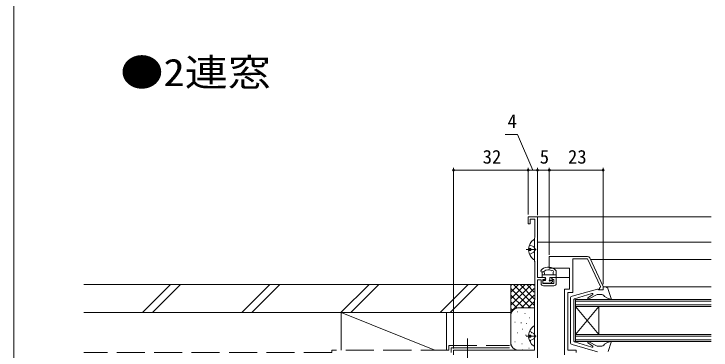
# Model space of a CAD drawing. Units: millimetres, scale not verified. Extents: x -1188 to -190, y -840 to 759.
# Drawn here: x -1188 to -889.8, y -221.4 to -77.6 of the extents above; entities that cross this region are included whole.
import ezdxf
from ezdxf.enums import TextEntityAlignment as Align

# ---------------------------------------------------------------- set-up
doc = ezdxf.new("R2010")
doc.units = ezdxf.units.MM
doc.header["$LTSCALE"] = 4
doc.linetypes.add('CHAIN2', pattern=[12, 9, -1, 1, -1])
doc.linetypes.add('DASHED3', pattern=[4, 3, -1])
doc.layers.add('0-1_USER1', color=7, linetype='Continuous')
for name, color, linetype, lineweight in [('0-2_YKK_ZWAK', 7, 'Continuous', 9), ('0-3_YKK_11', 7, 'Continuous', 9), ('0-4_YKK_12', 2, 'Continuous', 9), ('0-5_YSS_K', 3, 'Continuous', 9), ('0-6_YKK_13', 4, 'Continuous', 9), ('0-7_YKK_D', 6, 'Continuous', 9), ('0-9_YSS_KE', 3, 'Continuous', 9)]:
    doc.layers.add(name, color=color, linetype=linetype, lineweight=lineweight)
doc.styles.add('ＭＳ ゴシック', font='')
doc.styles.get('ＭＳ ゴシック').set_extended_font_data('MS Gothic')

msp = doc.modelspace()

# ---------------------------------------------------------------- linework, layer by layer
at = {"layer": '0-2_YKK_ZWAK'}
msp.add_line((-1188, -840), (-1188, 720), dxfattribs=at)
at = {"layer": '0-3_YKK_11'}
for p, q in [((-968.002, -164.372), (-964.002, -164.372)), ((-968.002, -167.372), (-968.002, -164.372)), ((-965.202, -165.371), (-967.202, -165.375)), ((-967.202, -165.375), (-967.202, -167.372)), ((-965.202, -173.275), (-965.202, -165.371)), ((-964.002, -164.372), (-964.002, -190.372)), ((-967.202, -167.372), (-968.002, -167.372)), ((-965.352, -173.672), (-965.277, -173.473)), ((-965.352, -183.072), (-965.352, -173.672)), ((-965.277, -173.473), (-965.202, -173.275)), ((-959, -181.374), (-942.601, -181.374)), ((-959, -186.374), (-959, -181.374)), ((-965.277, -183.27), (-965.352, -183.072)), ((-965.202, -183.469), (-965.277, -183.27)), ((-965.202, -199.675), (-965.202, -183.469)), ((-949, -182.374), (-949, -196.774)), ((-942.601, -182.374), (-949, -182.374)), ((-937.064, -194.248), (-942.601, -182.374)), ((-941.695, -181.952), (-935.995, -194.174)), ((-950.4, -186.374), (-959, -186.374)), ((-950.4, -195.374), (-950.4, -186.374)), ((-964.002, -190.372), (-961.002, -190.372)), ((-961.002, -190.372), (-960.502, -190.872)), ((-958.002, -190.872), (-957.502, -190.372)), ((-957.502, -190.372), (-956.002, -190.372)), ((-956.002, -190.372), (-956.002, -192.872)), ((-964.002, -191.372), (-964.002, -225.972)), ((-962.502, -191.372), (-964.002, -191.372)), ((-962.502, -192.872), (-962.502, -191.372)), ((-961.702, -191.172), (-961.702, -192.872)), ((-960.802, -191.172), (-961.702, -191.172)), ((-961.702, -192.872), (-957.002, -192.872)), ((-960.502, -190.872), (-960.802, -191.172)), ((-957.702, -191.172), (-958.002, -190.872)), ((-957.002, -191.172), (-957.702, -191.172)), ((-957.002, -192.872), (-957.002, -191.172)), ((-957.002, -193.872), (-961.502, -193.872)), ((-952.5, -195.374), (-950.4, -195.374)), ((-952.5, -223.374), (-952.5, -195.374)), ((-951.1, -196.774), (-951.1, -221.374)), ((-949, -196.774), (-951.1, -196.774)), ((-937.495, -194.958), (-937.266, -194.666)), ((-937.495, -195.674), (-937.495, -194.958)), ((-935.995, -195.674), (-937.495, -195.674)), ((-937.266, -194.666), (-937.064, -194.248)), ((-935.995, -194.174), (-935.995, -195.674)), ((-965.277, -199.873), (-965.202, -199.675)), ((-965.352, -200.072), (-965.277, -199.873)), ((-965.352, -221.372), (-965.352, -200.072)), ((-1000, -223.372), (-1000, -221.372)), ((-1000, -221.372), (-965.352, -221.372)), ((-951.1, -221.374), (-947.5, -221.374)), ((-947.5, -221.374), (-947.5, -222.374))]:
    msp.add_line(p, q, dxfattribs=at)
for centre, start, end in [((-942.601, -182.374), 24.99998, 89.99998), ((-961.502, -192.872), 180, 269.99998), ((-957.002, -192.872), 270, 359.99998)]:
    msp.add_arc(centre, 1, start, end, dxfattribs=at)
at = {"layer": '0-4_YKK_12'}
for p, q in [((-963.944, -164.372), (-889.813, -164.372)), ((-963.944, -175.172), (-889.813, -175.172)), ((-941.359, -182.672), (-889.813, -182.672)), ((-956.3, -190.372), (-950.4, -190.372)), ((-935.995, -194.276), (-889.813, -194.276)), ((-947.802, -199.693), (-889.813, -199.693)), ((-947.802, -199.693), (-947.802, -217.693)), ((-947.802, -200.393), (-889.813, -200.393)), ((-947.802, -201.993), (-889.813, -201.993)), ((-947.802, -202.693), (-889.813, -202.693)), ((-947.802, -214.693), (-937.802, -202.693)), ((-937.802, -214.693), (-947.802, -202.693)), ((-937.802, -214.693), (-937.802, -202.693)), ((-947.802, -214.693), (-889.813, -214.693)), ((-947.802, -215.393), (-889.813, -215.393)), ((-947.802, -216.993), (-889.813, -216.993)), ((-947.802, -217.693), (-889.813, -217.693))]:
    msp.add_line(p, q, dxfattribs=at)
at = {"layer": '0-5_YSS_K'}
for p, q in [((-1120.97, -193.368), (-1132.97, -205.368)), ((-1116.728, -193.368), (-1128.728, -205.368)), ((-1078.544, -193.368), (-1090.544, -205.368)), ((-1074.301, -193.368), (-1086.301, -205.368)), ((-1036.117, -193.368), (-1048.117, -205.368)), ((-1031.875, -193.368), (-1043.875, -205.368)), ((-1005.691, -205.368), (-993.691, -193.368)), ((-989.448, -193.368), (-1001.448, -205.368)), ((-975.034, -193.368), (-975.406, -193.741)), ((-972.205, -193.368), (-975.406, -196.569)), ((-969.377, -193.368), (-975.406, -199.398)), ((-966.548, -193.368), (-975.406, -202.226)), ((-965.406, -202.226), (-974.264, -193.368)), ((-965.406, -199.398), (-971.436, -193.368)), ((-965.406, -196.569), (-968.607, -193.368)), ((-965.406, -193.741), (-965.779, -193.368)), ((-965.406, -195.055), (-975.406, -205.055)), ((-967.093, -203.368), (-975.406, -195.055)), ((-969.921, -203.368), (-975.406, -197.883)), ((-965.406, -197.883), (-970.892, -203.368)), ((-972.732, -203.386), (-975.406, -200.711)), ((-965.406, -200.711), (-968.063, -203.368)), ((-1048.006, -205.368), (-1003.006, -205.368)), ((-1048.006, -205.368), (-1048.006, -221.368)), ((-1008.006, -221.368), (-1048.006, -205.368)), ((-1003.006, -221.368), (-1003.006, -205.368)), ((-974.612, -204.335), (-975.406, -203.54)), ((-972.601, -205.036), (-972.801, -205.036)), ((-972.406, -203.368), (-965.406, -203.368)), ((-969.263, -205.704), (-969.463, -205.704)), ((-975.406, -206.368), (-975.406, -219.368)), ((-967.407, -207.534), (-967.607, -207.534)), ((-973.603, -209.376), (-973.803, -209.376)), ((-970.932, -209.709), (-971.132, -209.709)), ((-968.595, -210.043), (-968.795, -210.043)), ((-972.601, -214.049), (-972.801, -214.049)), ((-970.329, -212.503), (-970.529, -212.503)), ((-966.622, -213.964), (-966.822, -213.964)), ((-968.929, -215.05), (-969.129, -215.05)), ((-966.926, -217.557), (-967.126, -217.557)), ((-973.603, -217.891), (-973.803, -217.891)), ((-970.598, -218.722), (-970.798, -218.722)), ((-967.594, -220.561), (-967.794, -220.561)), ((-973.603, -221.059), (-973.803, -221.059)), ((-972.406, -221.368), (-965.406, -221.368)), ((-970.265, -221.229), (-970.465, -221.229))]:
    msp.add_line(p, q, dxfattribs=at)
msp.add_lwpolyline([(-975.406, -206.368), (-975.406, -193.368), (-965.406, -193.368)], dxfattribs=at)
for centre, start, end in [((-972.406, -206.368), 90, 180), ((-972.41, -218.368), 180, 270)]:
    msp.add_arc(centre, 3, start, end, dxfattribs=at)
at = {"layer": '0-6_YKK_13'}
for p, q in [((-965.354, -182.348), (-965.354, -174.396)), ((-967.837, -177.947), (-966.954, -177.947)), ((-967.837, -178.797), (-966.954, -178.797)), ((-966.954, -178.797), (-966.954, -177.947)), ((-962.346, -187.003), (-962.118, -186.812)), ((-961.346, -187.731), (-961.574, -187.922)), ((-956.1, -190.374), (-956.1, -187.454)), ((-962.1, -190.074), (-962.1, -188.174)), ((-962.1, -189.174), (-956.1, -189.174)), ((-961.8, -187.874), (-961.478, -187.874)), ((-961.8, -190.374), (-960.7, -190.374)), ((-960.9, -189.174), (-961.189, -188.097)), ((-960.7, -190.374), (-960.7, -191.674)), ((-958.8, -190.374), (-958.8, -191.424)), ((-958.8, -190.374), (-956.1, -190.374)), ((-957.4, -189.174), (-957.4, -188.074)), ((-961.8, -191.974), (-961.8, -192.474)), ((-961.792, -191.907), (-961.567, -191.682)), ((-960.7, -191.674), (-961.5, -191.674)), ((-958.541, -192.774), (-961.5, -192.774)), ((-957.8, -191.674), (-958.55, -191.674)), ((-957.658, -192.016), (-958.329, -192.686)), ((-949.231, -198.312), (-938.343, -195.286)), ((-937.963, -195.676), (-937.963, -195.575)), ((-937.963, -195.676), (-935.963, -195.676)), ((-935.266, -194.276), (-935.967, -194.276)), ((-935.963, -195.676), (-935.967, -194.276)), ((-933.816, -195.394), (-932.473, -199.3)), ((-949.963, -208.675), (-949.963, -199.275)), ((-948.463, -208.675), (-948.463, -199.775)), ((-940.748, -197.189), (-948.251, -199.488)), ((-940.431, -197.67), (-942.477, -199.081)), ((-938.564, -197.576), (-942.055, -199.505)), ((-937.033, -197.576), (-938.564, -197.576)), ((-936.55, -197.476), (-936.551, -197.476)), ((-934.063, -199.222), (-935.369, -198.465)), ((-932.866, -199.658), (-934.063, -199.222)), ((-949.963, -208.675), (-949.963, -218.075)), ((-948.463, -208.675), (-948.463, -217.575)), ((-965.354, -219.348), (-965.354, -211.396)), ((-967.837, -214.947), (-966.954, -214.947)), ((-967.837, -215.797), (-966.954, -215.797)), ((-966.954, -215.797), (-966.954, -214.947)), ((-949.231, -219.039), (-938.343, -222.064)), ((-940.748, -220.161), (-948.251, -217.862)), ((-942.477, -218.269), (-940.431, -219.681)), ((-934.063, -218.129), (-935.369, -218.885)), ((-932.866, -217.693), (-934.063, -218.129)), ((-932.473, -218.051), (-933.816, -221.956))]:
    msp.add_line(p, q, dxfattribs=at)
at = {"layer": '0-6_YKK_13', "linetype": 'CHAIN2'}
for p, q in [((-968.854, -178.372), (-964.585, -178.372)), ((-994, -216.375), (-994, -251.375)), ((-968.854, -215.372), (-964.585, -215.372))]:
    msp.add_line(p, q, dxfattribs=at)
at = {"layer": '0-6_YKK_13', "linetype": 'DASHED3'}
for p, q in [((-967.431, -176.297), (-965.566, -177.227)), ((-965.566, -177.227), (-964.957, -178.372)), ((-965.566, -179.517), (-964.957, -178.372)), ((-967.431, -180.447), (-965.566, -179.517)), ((-967.431, -213.297), (-965.566, -214.227)), ((-965.566, -214.227), (-964.957, -215.372)), ((-967.431, -217.447), (-965.566, -216.517)), ((-965.566, -216.517), (-964.957, -215.372))]:
    msp.add_line(p, q, dxfattribs=at)
at = {"layer": '0-6_YKK_13'}
msp.add_lwpolyline([(-937.033, -219.775), (-938.564, -219.775), (-942.055, -217.845)], dxfattribs=at)
for centre, radius, start, end in [((-962.554, -178.372), 5.3, 127.71408, 175.40057), ((-965.629, -174.396), 0.274, 0, 127.71408), ((-962.554, -178.372), 5.3, 184.59941, 232.2859), ((-965.629, -182.348), 0.274, 232.2859, 0), ((-961.96, -187.462), 0.6, 130, 310), ((-959.418, -190.029), 4.2, 37.80927, 130), ((-959.418, -190.029), 3, 59.45369, 130), ((-957.657, -187.768), 0.4, 310, 126.23087), ((-961.8, -188.174), 0.3, 90, 180), ((-961.8, -190.074), 0.3, 180, 270), ((-961.478, -188.174), 0.3, 15, 90), ((-961.5, -191.974), 0.3, 90, 180), ((-961.5, -192.474), 0.3, 180, 270), ((-958.8, -191.674), 0.25, 90, 0), ((-958.541, -192.474), 0.3, 270, 314.99998), ((-957.8, -191.874), 0.2, 314.99998, 90), ((-938.263, -195.575), 0.3, 359.99997, 105.52985), ((-935.266, -195.776), 1.5, 14.73494, 90), ((-948.963, -199.275), 1, 105.52985, 180), ((-948.163, -199.775), 0.3, 107.03819, 180), ((-942.248, -199.275), 0.3, 139.68958, 309.99994), ((-940.66, -197.476), 0.3, 319.68958, 107.03819), ((-937.033, -199.576), 2, 33.72632, 90), ((-932.763, -199.376), 0.3, 249.99997, 14.73494), ((-962.554, -215.372), 5.3, 127.71408, 175.40057), ((-965.629, -211.396), 0.274, 0, 127.71408), ((-962.554, -215.372), 5.3, 184.59941, 232.2859), ((-948.163, -217.575), 0.3, 180, 252.96179), ((-932.763, -217.975), 0.3, 345.26505, 110.00002), ((-965.629, -219.348), 0.274, 232.2859, 0), ((-948.963, -218.075), 1, 180, 254.47014), ((-942.248, -218.075), 0.3, 50.00005, 220.31041), ((-940.66, -219.875), 0.3, 252.96179, 40.31041), ((-937.033, -217.775), 2, 270, 326.27367)]:
    msp.add_arc(centre, radius, start, end, dxfattribs=at)
at = {"layer": '0-7_YKK_D'}
for p, q in [((-972.658, -129.146), (-977.858, -129.146)), ((-966.003, -144.375), (-972.658, -129.146)), ((-1000.002, -220.675), (-1000.002, -143.372)), ((-968.002, -144.372), (-1000.002, -144.372)), ((-968.002, -163.372), (-968.002, -143.372)), ((-968.002, -163.372), (-968.002, -143.375)), ((-964.004, -144.375), (-968.002, -144.375)), ((-964.004, -163.675), (-964.004, -143.372)), ((-964.004, -163.675), (-964.004, -143.375)), ((-959, -144.372), (-964.004, -144.372)), ((-959, -180.674), (-959, -143.372)), ((-959, -180.674), (-959, -143.372)), ((-935.995, -144.372), (-959, -144.372)), ((-935.995, -193.241), (-935.995, -143.372))]:
    msp.add_line(p, q, dxfattribs=at)
for centre in [(-1000.002, -144.372), (-968.002, -144.372), (-968.002, -144.375), (-964.004, -144.372), (-964.004, -144.375), (-959, -144.372), (-959, -144.372), (-935.995, -144.372)]:
    msp.add_circle(centre, 0.425, dxfattribs=at)
at = {"layer": '0-9_YSS_KE'}
for p, q in [((-1158.165, -193.368), (-975.406, -193.368)), ((-975.406, -205.368), (-975.406, -193.368)), ((-1158.165, -205.368), (-975.406, -205.368)), ((-1001.006, -220.368), (-1001.006, -222.368)), ((-1001.006, -220.368), (-976.006, -220.368))]:
    msp.add_line(p, q, dxfattribs=at)
at = {"layer": '0-9_YSS_KE', "linetype": 'DASHED3'}
for p, q in [((-1002.006, -219.368), (-1002.006, -221.368)), ((-1002.006, -219.368), (-976.006, -219.368)), ((-1002.006, -221.368), (-1052.006, -221.368))]:
    msp.add_line(p, q, dxfattribs=at)
msp.add_lwpolyline([(-1052.006, -221.368), (-1052.006, -222.368), (-1158.165, -222.368)], dxfattribs=at)

# ---------------------------------------------------------------- texts
at = {"layer": '0-1_USER1', "style": 'ＭＳ ゴシック', "width": 1.15}
msp.add_text('●2連窓', height=11.73, dxfattribs=at).set_placement((-1142.48, -111.971), align=Align.BOTTOM_LEFT)
at = {"layer": '0-7_YKK_D', "color": 4, "style": 'ＭＳ ゴシック'}
for s, p in [('4', (-976.858, -128.146)), ('32', (-987.522, -143.372)), ('5', (-963.102, -143.372)), ('23', (-951.017, -143.372))]:
    msp.add_text(s, height=5.865, dxfattribs=at).set_placement(p, align=Align.BOTTOM_LEFT)

doc.saveas('drawing.dxf')
